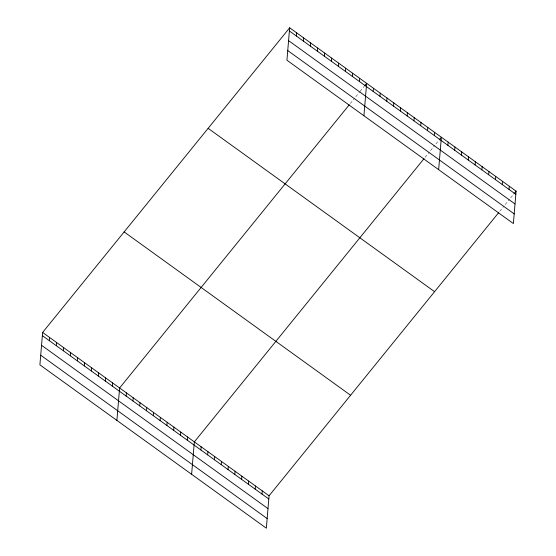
<?xml version="1.0" encoding="UTF-8"?>
<svg xmlns="http://www.w3.org/2000/svg" width="556" height="556" viewBox="0 0 556 556"><rect width="100%" height="100%" fill="white"/><g stroke="black" fill="none" stroke-linecap="round" stroke-linejoin="round"><path stroke-width="0.42" stroke-dasharray="2.78 2.08" d="M350.343 103.444L354.686 98.078M355.777 96.744L359.579 92.046M360.121 91.379L363.93 86.687M425.069 157.348L429.42 151.983M430.504 150.641L434.855 145.283M435.939 143.941L438.656 140.592M499.795 211.245L504.146 205.887M505.23 204.545L509.581 199.187M510.665 197.846L513.383 194.496"/><path stroke-width="0.83" d="M289.655 27.8L286.931 60.215L513.376 223.554L516.1 191.139L289.655 27.8L42.624 332.446L39.9 364.861L266.345 528.2L269.069 495.785L498.711 212.587M49.352 340.689L49.623 337.492M56.351 345.735L56.622 342.545M63.349 350.78L63.62 347.59M70.348 355.833L70.619 352.643M77.353 360.879L77.618 357.689M84.352 365.931L84.616 362.741M91.351 370.977L91.615 367.787M98.349 376.03L98.614 372.84M105.348 381.075L105.612 377.885M112.347 386.128L112.611 382.931M116.892 420.392L119.616 387.984L349.258 104.785M126.136 396.074L126.407 392.883M132.933 400.973L133.197 397.783M139.723 405.873L139.994 402.683M146.52 410.773L146.784 407.583M153.31 415.673L153.581 412.482M160.107 420.572L160.371 417.382M166.897 425.472L167.168 422.282M173.694 430.379L173.958 427.182M180.485 435.278L180.756 432.088M187.282 440.178L187.546 436.988M191.618 474.296L194.343 441.888L423.985 158.689M200.862 449.978L201.133 446.788M207.659 454.877L207.93 451.687M214.449 459.777L214.72 456.587M221.246 464.677L221.51 461.487M228.036 469.577L228.307 466.387M234.834 474.476L235.098 471.286M241.624 479.376L241.895 476.186M248.421 484.276L248.685 481.086M255.211 489.176L255.482 485.986M296.383 36.043L296.654 32.846M262.008 494.075L262.272 490.885M303.388 41.088L303.652 37.898M310.387 46.134L310.651 42.944M317.386 51.187L317.65 47.997M324.384 56.232L324.648 53.042M331.383 61.285L331.647 58.095M338.382 66.331L338.653 63.141M345.38 71.383L345.651 68.193M352.379 76.429L352.65 73.239M359.378 81.475L359.649 78.285M363.923 115.745L366.647 83.337L364.472 86.02M373.173 91.427L373.437 88.237M379.963 96.327L380.234 93.137M386.761 101.227L387.025 98.037M393.551 106.126L393.822 102.936M400.348 111.026L400.612 107.836M407.138 115.926L407.409 112.736M413.935 120.826L414.199 117.636M420.725 125.732L420.996 122.535M427.515 130.632L427.786 127.435M434.312 135.532L434.577 132.342M438.649 169.649L441.374 137.242L439.198 139.917M447.9 145.331L448.164 142.141M454.69 150.231L454.961 147.041M461.487 155.131L461.751 151.941M468.277 160.031L468.548 156.841M475.074 164.93L475.338 161.74M481.864 169.83L482.135 166.64M488.661 174.73L488.926 171.54M495.452 179.63L495.723 176.44M502.242 184.529L502.513 181.339M509.039 189.429L509.303 186.239M513.925 193.822L516.1 191.139M289.384 30.99L515.829 194.336M288.578 40.637L515.023 203.976M287.744 50.568L514.189 213.907M208.132 128.332L434.577 291.678M124.141 231.915L350.586 395.253M42.624 332.446L269.069 495.785M42.353 335.636L268.798 498.982M41.547 345.283L267.992 508.622M40.713 355.214L267.158 518.56"/></g></svg>
